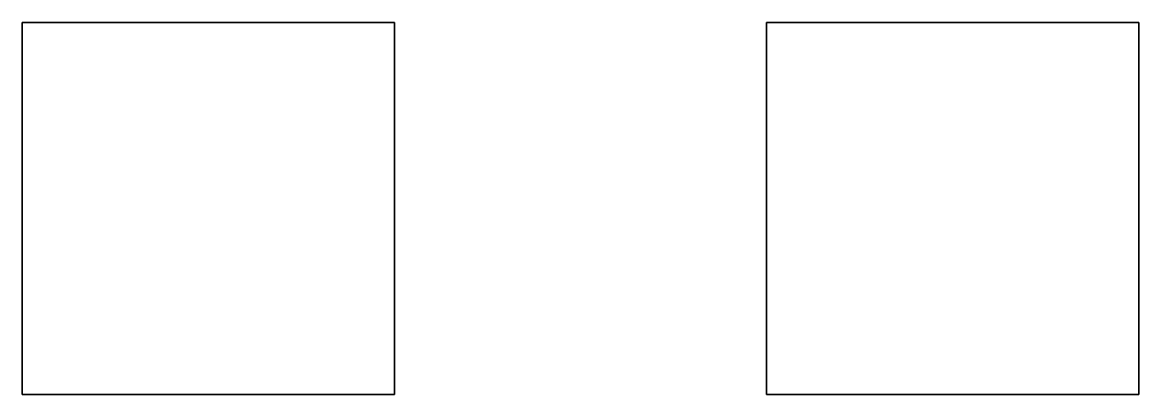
# Model space of a CAD drawing. Header units: millimetres. Extents: x -5.4 to 5.4, y -4.4 to 10.
# Drawn here: x 0 to 3, y 9 to 10 of the extents above; entities that cross this region are included whole.
import ezdxf

# ---------------------------------------------------------------- set-up
doc = ezdxf.new("R2010")
doc.units = ezdxf.units.MM

msp = doc.modelspace()

# ---------------------------------------------------------------- linework, layer by layer
for points in [[(1, 10, -2.49), (1, 10, -3.49), (0, 10, -3.49), (0, 10, -2.49)], [(1, 10, -3.49), (1, 9, -3.49), (0, 9, -3.49), (0, 10, -3.49)], [(0, 10, -3.49), (0, 9, -3.49), (0, 9, -2.49), (0, 10, -2.49)], [(0, 10, -2.49), (0, 9, -2.49), (1, 9, -2.49), (1, 10, -2.49)], [(1, 9, -2.49), (1, 9, -3.49), (1, 10, -3.49), (1, 10, -2.49)], [(3, 10, -3.49), (3, 9, -3.49), (2, 9, -3.49), (2, 10, -3.49)], [(2, 10, -3.49), (2, 9, -3.49), (3, 9, -3.49), (3, 10, -3.49)], [(0, 9, -2.49), (0, 9, -3.49), (1, 9, -3.49), (1, 9, -2.49)]]:
    msp.add_3dface(points)

doc.saveas('drawing.dxf')
